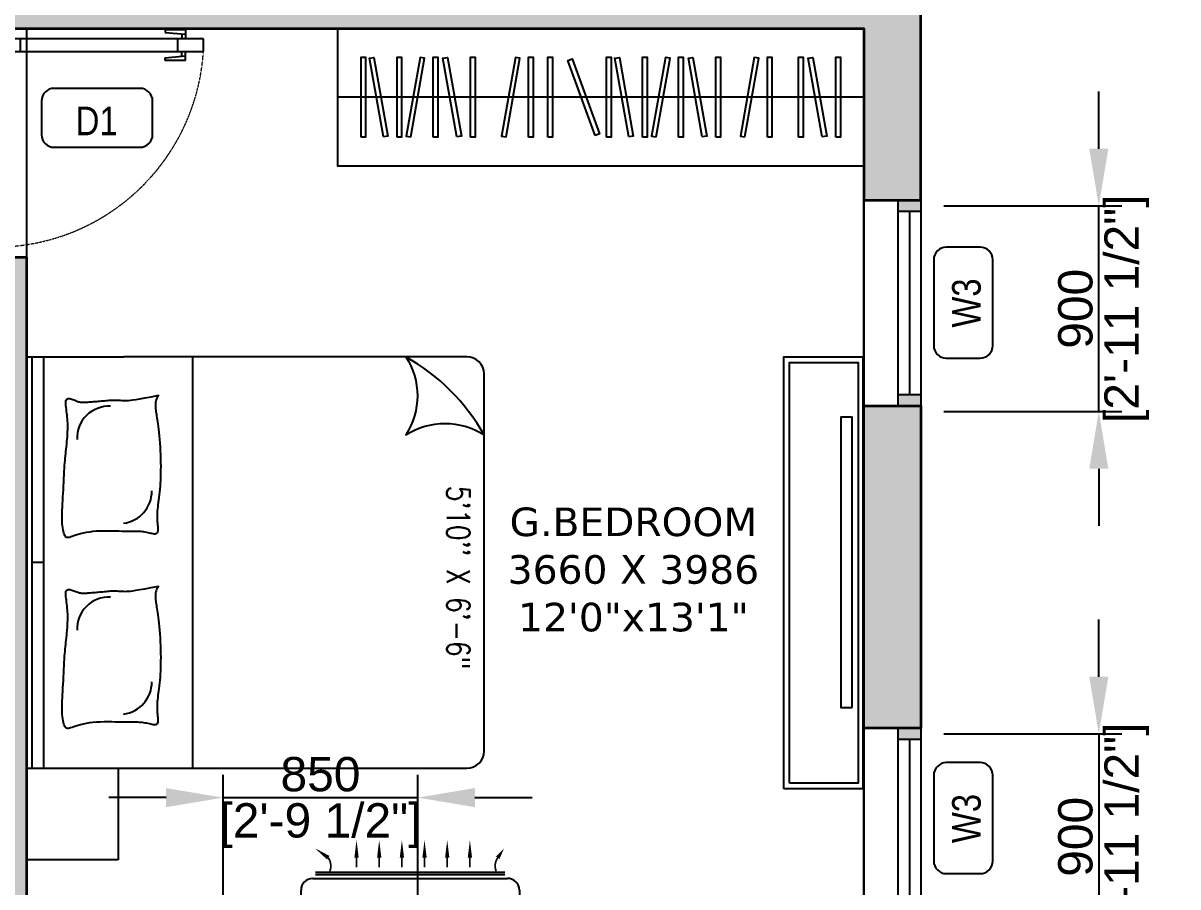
# Model space of a CAD drawing. Header units: millimetres. Extents: x 46985 to 60368, y 184712 to 204375.
# Drawn here: x 55319 to 60368, y 194017 to 197796 of the extents above; entities that cross this region are included whole.
import ezdxf
from ezdxf.enums import TextEntityAlignment as Align

# ---------------------------------------------------------------- set-up
doc = ezdxf.new("R2010")
doc.units = ezdxf.units.MM
doc.linetypes.add('3.5BHK EAST_UN-1$0$DASHED', pattern=[0.75, 0.5, -0.25])
for name, color, linetype in [('A-AC', 252, 'Continuous'), ('A-Bed Furniture', 253, 'Continuous'), ('A-Bed Side Table', 253, 'Continuous'), ('A-Dimensions', 4, 'Continuous'), ('A-Door', 11, 'Continuous'), ('A-Furniture', 8, 'Continuous'), ('A-Hatch', 252, 'Continuous'), ('A-Room Boundary', 44, 'Continuous'), ('A-Text Main', 44, 'Continuous'), ('A-TV', 253, 'Continuous'), ('A-TV Unit', 252, 'Continuous'), ('A-Wardrobe', 253, 'Continuous'), ('A-Window', 4, 'Continuous')]:
    doc.layers.add(name, color=color, linetype=linetype)
doc.layers.add('A-Wall', color=240, linetype='Continuous', lineweight=35)
doc.styles.add('2024-08-29_TOWER-A$0$simplex-0.8', font='simplex.shx', dxfattribs={"width": 0.8})
doc.styles.add('3.5BHK EAST_UN-1$0$grid_text', font='verdana.ttf')
doc.styles.add('3BHK  WEST_UN-2$0$2024-08-30_TOWER-C$0$simplex-0.8', font='simplex.shx', dxfattribs={"width": 0.8})
doc.styles.add('3BHK  WEST_UN-2$0$AMISH', font='arial.ttf')
doc.styles.add('ARIAL', font='ARIALN.TTF')
doc.styles.add('S', font='arial.ttf', dxfattribs={"height": 150})
doc.dimstyles.new('DIMSMALL', dxfattribs={"dimtxt": 150, "dimasz": 250, "dimexe": 100, "dimexo": 100, "dimgap": 25, "dimtad": 1, "dimdec": 0, "dimzin": 0, "dimdsep": 46, "dimtxsty": 'S', "dimcen": 0, "dimdle": 100, "dimclrd": 8, "dimclre": 8, "dimclrt": 256, "dimazin": 0, "dimtfac": 1, "dimtdec": 0, "dimtix": 1, "dimtmove": 0, "dimatfit": 3, "dimldrblk": '12_DatumFilled', "dimfxl": 1, "dimtolj": 1, "dimtzin": 0, "dimlwd": -1, "dimlwe": -1, "dimarcsym": 0})

# ---------------------------------------------------------------- blocks, each defined once
blk = doc.blocks.new('3.5BHK EAST_UN-1$0$Door11')
at = {"layer": 'A-Door'}
for p, q in [((-991.7, 0), (-1050, 0)), ((-1050, 0), (-1050, -65.6)), ((-991.7, -58.3), (-991.7, 0)), ((-58.3, -58.3), (-58.3, 0)), ((-58.3, 0), (0, 0)), ((0, 0), (0, -65.6)), ((-1050, -65.6), (-1003.4, -65.6)), ((-1003.4, -65.6), (-1003.4, -58.3)), ((-1003.4, -58.3), (-991.7, -58.3)), ((-104.9, -65.6), (-104.9, -1021.8)), ((-46.6, -65.6), (-104.9, -65.6)), ((-104.9, -65.6), (-104.9, -65.6)), ((-46.6, -58.3), (-58.3, -58.3)), ((-17.5, -77.3), (-52.5, -77.3)), ((-46.6, -65.6), (-46.6, -58.3)), ((-46.6, -1021.8), (-46.6, -65.6)), ((0, -65.6), (-46.6, -65.6)), ((-35, -94.7), (-35, -59.8)), ((-104.9, -182.2), (-46.6, -182.2)), ((-145.8, -846.8), (-134.1, -846.8)), ((-145.8, -940.1), (-145.8, -846.8)), ((-134.1, -846.8), (-125.5, -940.1)), ((-17.5, -846.8), (-26.1, -940.1)), ((-5.8, -846.8), (-17.5, -846.8)), ((-5.8, -940.1), (-5.8, -846.8)), ((-145.8, -940.1), (-104.9, -940.1)), ((-127.1, -922.6), (-104.9, -922.6)), ((-104.9, -905.1), (-46.6, -905.1)), ((-24.5, -922.6), (-46.6, -922.6)), ((-5.8, -940.1), (-46.6, -940.1)), ((-104.9, -1021.8), (-46.6, -1021.8))]:
    blk.add_line(p, q, dxfattribs=at)
blk.add_circle((-35, -77.3), 11.7, dxfattribs=at)
at = {"layer": 'A-Door', "linetype": '3.5BHK EAST_UN-1$0$DASHED', "lineweight": 0}
blk.add_arc((-43.9, -64.2), 959.5, 180.0822, 266.3506, dxfattribs=at)
blk = doc.blocks.new('3.5BHK EAST_UN-1$0$A$Ceb508b97')
at = {"layer": 'A-Wardrobe', "ltscale": 600}
blk.add_lwpolyline([(100.2, 600), (100.2, 0), (2400.2, 0), (2400.2, 600)], close=True, dxfattribs=at)
for points in [[(202.7, 125), (202.7, 475), (222.7, 475), (222.7, 125), (202.7, 125)], [(300.1, 125.9), (239.3, 470.6), (259, 474.1), (319.7, 129.4), (300.1, 125.9)], [(359.9, 125), (359.9, 475), (379.9, 475), (379.9, 125), (359.9, 125)], [(419.5, 125.9), (480.3, 470.6), (460.6, 474.1), (399.9, 129.4), (419.5, 125.9)], [(517.8, 125), (517.8, 475), (537.8, 475), (537.8, 125), (517.8, 125)], [(621.4, 125.9), (560.6, 470.6), (580.3, 474.1), (641.1, 129.4), (621.4, 125.9)], [(681.2, 125), (681.2, 475), (701.2, 475), (701.2, 125), (681.2, 125)], [(836.6, 125.9), (897.4, 470.6), (877.7, 474.1), (817, 129.4), (836.6, 125.9)], [(934.9, 125), (934.9, 475), (954.9, 475), (954.9, 125), (934.9, 125)], [(1019.4, 125), (1019.4, 475), (1039.4, 475), (1039.4, 125), (1019.4, 125)], [(1226.2, 132.1), (1106.5, 461), (1125.3, 467.9), (1245, 139), (1226.2, 132.1)], [(1275.7, 125), (1275.7, 475), (1295.7, 475), (1295.7, 125), (1275.7, 125)], [(1373, 125.9), (1312.3, 470.6), (1332, 474.1), (1392.7, 129.4), (1373, 125.9)], [(1432.9, 125), (1432.9, 475), (1452.9, 475), (1452.9, 125), (1432.9, 125)], [(1492.5, 125.9), (1553.3, 470.6), (1533.6, 474.1), (1472.8, 129.4), (1492.5, 125.9)], [(1590.8, 125), (1590.8, 475), (1610.8, 475), (1610.8, 125), (1590.8, 125)], [(1694.4, 125.9), (1633.6, 470.6), (1653.3, 474.1), (1714.1, 129.4), (1694.4, 125.9)], [(1754.2, 125), (1754.2, 475), (1774.2, 475), (1774.2, 125), (1754.2, 125)], [(1880.8, 125.9), (1941.5, 470.6), (1921.8, 474.1), (1861.1, 129.4), (1880.8, 125.9)], [(1979, 125), (1979, 475), (1999, 475), (1999, 125), (1979, 125)], [(2114.9, 125), (2114.9, 475), (2134.9, 475), (2134.9, 125), (2114.9, 125)], [(2218.5, 125.9), (2157.7, 470.6), (2177.4, 474.1), (2238.2, 129.4), (2218.5, 125.9)], [(2278.3, 125), (2278.3, 475), (2298.3, 475), (2298.3, 125), (2278.3, 125)], [(2400.2, 300), (100, 300)]]:
    blk.add_lwpolyline(points, dxfattribs=at)
blk = doc.blocks.new('A$C060bb122')
at = {"layer": 'A-Window', "linetype": 'Continuous'}
for points in [[(0, 0), (-100, 0), (-100, -50), (0, -50)], [(-100, -900), (0, -900), (0, -850), (-100, -850)]]:
    blk.add_hatch(color=256, dxfattribs=at).paths.add_polyline_path(points)
for p, q in [((-249.5, 0), (-249.5, -900)), ((-100, 0), (-249.5, 0)), ((-100, -50), (-100, 0)), ((0, 0), (-100, 0)), ((0, 0), (-100, 0)), ((0, 0), (0, -900)), ((0, 0), (0, -50)), ((0, -50), (-100, -50)), ((-100, -850), (-100, -50)), ((-50, -50), (-50, -850)), ((0, -50), (0, -850)), ((-100, -900), (-100, -850)), ((-100, -850), (0, -850)), ((0, -850), (0, -900)), ((-100, -900), (-250, -900)), ((0, -900), (-100, -900)), ((0, -900), (-100, -900))]:
    blk.add_line(p, q, dxfattribs=at)
blk = doc.blocks.new('3BHK  WEST_UN-2$0$2024-08-30_TOWER-C$0$king size bed')
at = {"layer": 'A-Bed Furniture'}
for p, q in [((0.825, 2), (-0.825, 2)), ((-0.9, 1.925), (-0.9, 0.425)), ((0.9, 0), (0.9, 1.925)), ((-0.9, 0.725), (0.9, 0.725)), ((-0.9, 0), (-0.9, 0.425)), ((0.9, 0.075), (-0.9, 0.075)), ((0, 0.075), (0, 0.025)), ((0, 0.075), (0, 0.075))]:
    blk.add_line(p, q, dxfattribs=at)
blk.add_lwpolyline([(-0.9, 1.6586, -0.292894), (-0.5586, 1.6586, -0.292894), (-0.5586, 2, 0.136668)], format="xyb", close=True, dxfattribs=at)
for points in [[(-0.7317, 0.5787), (-0.7264, 0.5744), (-0.7213, 0.571), (-0.7162, 0.5684), (-0.7111, 0.5664), (-0.7061, 0.5651), (-0.7012, 0.5642), (-0.6963, 0.5637), (-0.6914, 0.5635), (-0.6866, 0.5634), (-0.6818, 0.5635), (-0.6768, 0.5638), (-0.6717, 0.5642), (-0.6663, 0.5648), (-0.6607, 0.5656), (-0.6547, 0.5665), (-0.6482, 0.5675), (-0.6412, 0.5687), (-0.6335, 0.5701), (-0.6252, 0.5715), (-0.6161, 0.573), (-0.606, 0.5745), (-0.595, 0.576), (-0.5828, 0.5775), (-0.5695, 0.5789), (-0.5549, 0.5803), (-0.5392, 0.5815), (-0.5227, 0.5827), (-0.5057, 0.5837), (-0.4883, 0.5846), (-0.4708, 0.5853), (-0.4535, 0.5858), (-0.4365, 0.5862), (-0.4202, 0.5864), (-0.4044, 0.5863), (-0.3893, 0.5861), (-0.3746, 0.5857), (-0.3605, 0.5852), (-0.3468, 0.5844), (-0.3335, 0.5835), (-0.3207, 0.5825), (-0.3082, 0.5813), (-0.2962, 0.58), (-0.2845, 0.5786), (-0.2734, 0.5772), (-0.2628, 0.5759), (-0.2528, 0.5746), (-0.2434, 0.5735), (-0.2347, 0.5725), (-0.2266, 0.5718), (-0.2191, 0.5712), (-0.2121, 0.5708), (-0.2053, 0.5707), (-0.1987, 0.5707), (-0.1922, 0.5708), (-0.1856, 0.5712), (-0.1788, 0.5716), (-0.1717, 0.5722), (-0.1644, 0.5728), (-0.1572, 0.5733), (-0.1503, 0.5736), (-0.1438, 0.5737), (-0.138, 0.5733), (-0.1331, 0.5723), (-0.1292, 0.5707), (-0.1265, 0.5684), (-0.125, 0.5655), (-0.1243, 0.5619), (-0.1245, 0.5577), (-0.1252, 0.5531), (-0.1263, 0.5481), (-0.1276, 0.5428), (-0.129, 0.5372), (-0.1303, 0.5313), (-0.1315, 0.5253), (-0.1326, 0.5192), (-0.1336, 0.5129), (-0.1344, 0.5065), (-0.135, 0.5), (-0.1355, 0.4935), (-0.1359, 0.4869), (-0.1361, 0.4802), (-0.1362, 0.4734), (-0.1361, 0.4661), (-0.1361, 0.4583), (-0.136, 0.4496), (-0.136, 0.4399), (-0.1361, 0.4291), (-0.1363, 0.4169), (-0.1366, 0.4031), (-0.137, 0.3881), (-0.1373, 0.3722), (-0.1376, 0.3556), (-0.1376, 0.3388), (-0.1372, 0.322), (-0.1365, 0.3055), (-0.1352, 0.2896), (-0.1333, 0.2747), (-0.1309, 0.2608), (-0.1281, 0.248), (-0.1252, 0.2361), (-0.1221, 0.2253), (-0.1191, 0.2155), (-0.1163, 0.2068), (-0.1137, 0.1992), (-0.1117, 0.1927), (-0.1101, 0.1871), (-0.1093, 0.1824), (-0.1091, 0.1785), (-0.1097, 0.1751), (-0.1113, 0.1723), (-0.1138, 0.1697), (-0.1175, 0.1675), (-0.1222, 0.1653), (-0.1281, 0.1633), (-0.135, 0.1615), (-0.1427, 0.1599), (-0.1514, 0.1585), (-0.1607, 0.1573), (-0.1708, 0.1564), (-0.1814, 0.1559), (-0.1926, 0.1556), (-0.2043, 0.1557), (-0.2165, 0.1559), (-0.2293, 0.1564), (-0.2427, 0.1571), (-0.2567, 0.1578), (-0.2713, 0.1586), (-0.2866, 0.1594), (-0.3025, 0.1602), (-0.3188, 0.1609), (-0.3353, 0.1617), (-0.3517, 0.1624), (-0.3678, 0.1632), (-0.3834, 0.164), (-0.3982, 0.1648), (-0.412, 0.1656), (-0.4246, 0.1665), (-0.4362, 0.1674), (-0.4469, 0.1684), (-0.457, 0.1694), (-0.4668, 0.1704), (-0.4763, 0.1715), (-0.486, 0.1725), (-0.4959, 0.1736), (-0.5062, 0.1747), (-0.517, 0.1757), (-0.5279, 0.1767), (-0.539, 0.1776), (-0.5501, 0.1784), (-0.561, 0.1791), (-0.5717, 0.1796), (-0.5819, 0.18), (-0.5916, 0.1802), (-0.6009, 0.1801), (-0.6099, 0.1799), (-0.6186, 0.1796), (-0.6271, 0.179), (-0.6355, 0.1783), (-0.6439, 0.1774), (-0.6524, 0.1765), (-0.6611, 0.1753), (-0.6697, 0.1742), (-0.6782, 0.1732), (-0.6862, 0.1724), (-0.6937, 0.1719), (-0.7004, 0.1719), (-0.7061, 0.1725), (-0.7107, 0.1738), (-0.714, 0.1758), (-0.7161, 0.1786), (-0.7172, 0.1819), (-0.7174, 0.1857), (-0.7169, 0.1898), (-0.7159, 0.1942), (-0.7145, 0.1987), (-0.7128, 0.2031), (-0.7112, 0.2074), (-0.7095, 0.2117), (-0.7078, 0.2158), (-0.7063, 0.2199), (-0.7048, 0.2239), (-0.7035, 0.228), (-0.7025, 0.2321), (-0.7017, 0.2362), (-0.7011, 0.2403), (-0.7009, 0.2446), (-0.7008, 0.249), (-0.701, 0.2536), (-0.7012, 0.2584), (-0.7016, 0.2634), (-0.7021, 0.2687), (-0.7025, 0.2744), (-0.703, 0.2803), (-0.7035, 0.2866), (-0.7039, 0.2931), (-0.7044, 0.2998), (-0.7049, 0.3066), (-0.7054, 0.3135), (-0.706, 0.3204), (-0.7066, 0.3273), (-0.7073, 0.3341), (-0.708, 0.3409), (-0.7088, 0.3476), (-0.7094, 0.3543), (-0.71, 0.361), (-0.7105, 0.3677), (-0.7108, 0.3745), (-0.7109, 0.3813), (-0.7108, 0.3882), (-0.7105, 0.3952), (-0.7101, 0.4023), (-0.7097, 0.4094), (-0.7093, 0.4165), (-0.7091, 0.4237), (-0.7089, 0.431), (-0.709, 0.4383), (-0.7094, 0.4457), (-0.7103, 0.4542), (-0.7116, 0.4646), (-0.7137, 0.4778), (-0.7166, 0.4949), (-0.7205, 0.5168), (-0.7255, 0.5444), (-0.7317, 0.5787)], [(0.1033, 0.5787), (0.1086, 0.5744), (0.1137, 0.571), (0.1188, 0.5684), (0.1239, 0.5664), (0.1289, 0.5651), (0.1338, 0.5642), (0.1387, 0.5637), (0.1436, 0.5635), (0.1484, 0.5634), (0.1532, 0.5635), (0.1582, 0.5638), (0.1633, 0.5642), (0.1687, 0.5648), (0.1743, 0.5656), (0.1803, 0.5665), (0.1868, 0.5675), (0.1938, 0.5687), (0.2015, 0.5701), (0.2098, 0.5715), (0.2189, 0.573), (0.229, 0.5745), (0.24, 0.576), (0.2522, 0.5775), (0.2655, 0.5789), (0.2801, 0.5803), (0.2958, 0.5815), (0.3123, 0.5827), (0.3293, 0.5837), (0.3467, 0.5846), (0.3642, 0.5853), (0.3815, 0.5858), (0.3985, 0.5862), (0.4148, 0.5864), (0.4306, 0.5863), (0.4457, 0.5861), (0.4604, 0.5857), (0.4745, 0.5852), (0.4882, 0.5844), (0.5015, 0.5835), (0.5143, 0.5825), (0.5268, 0.5813), (0.5388, 0.58), (0.5505, 0.5786), (0.5616, 0.5772), (0.5722, 0.5759), (0.5822, 0.5746), (0.5916, 0.5735), (0.6003, 0.5725), (0.6084, 0.5718), (0.6159, 0.5712), (0.6229, 0.5708), (0.6297, 0.5707), (0.6363, 0.5707), (0.6428, 0.5708), (0.6494, 0.5712), (0.6562, 0.5716), (0.6633, 0.5722), (0.6706, 0.5728), (0.6778, 0.5733), (0.6847, 0.5736), (0.6912, 0.5737), (0.697, 0.5733), (0.7019, 0.5723), (0.7058, 0.5707), (0.7085, 0.5684), (0.71, 0.5655), (0.7107, 0.5619), (0.7105, 0.5577), (0.7098, 0.5531), (0.7087, 0.5481), (0.7074, 0.5428), (0.706, 0.5372), (0.7047, 0.5313), (0.7035, 0.5253), (0.7024, 0.5192), (0.7014, 0.5129), (0.7006, 0.5065), (0.7, 0.5), (0.6995, 0.4935), (0.6991, 0.4869), (0.6989, 0.4802), (0.6988, 0.4734), (0.6989, 0.4661), (0.6989, 0.4583), (0.699, 0.4496), (0.699, 0.4399), (0.6989, 0.4291), (0.6987, 0.4169), (0.6984, 0.4031), (0.698, 0.3881), (0.6977, 0.3722), (0.6974, 0.3556), (0.6974, 0.3388), (0.6978, 0.322), (0.6985, 0.3055), (0.6998, 0.2896), (0.7017, 0.2747), (0.7041, 0.2608), (0.7069, 0.248), (0.7098, 0.2361), (0.7129, 0.2253), (0.7159, 0.2155), (0.7187, 0.2068), (0.7213, 0.1992), (0.7233, 0.1927), (0.7249, 0.1871), (0.7257, 0.1824), (0.7259, 0.1785), (0.7253, 0.1751), (0.7237, 0.1723), (0.7212, 0.1697), (0.7175, 0.1675), (0.7128, 0.1653), (0.7069, 0.1633), (0.7, 0.1615), (0.6923, 0.1599), (0.6836, 0.1585), (0.6743, 0.1573), (0.6642, 0.1564), (0.6536, 0.1559), (0.6424, 0.1556), (0.6307, 0.1557), (0.6185, 0.1559), (0.6057, 0.1564), (0.5923, 0.1571), (0.5783, 0.1578), (0.5637, 0.1586), (0.5484, 0.1594), (0.5325, 0.1602), (0.5162, 0.1609), (0.4997, 0.1617), (0.4833, 0.1624), (0.4672, 0.1632), (0.4516, 0.164), (0.4368, 0.1648), (0.423, 0.1656), (0.4104, 0.1665), (0.3988, 0.1674), (0.3881, 0.1684), (0.378, 0.1694), (0.3682, 0.1704), (0.3587, 0.1715), (0.349, 0.1725), (0.3391, 0.1736), (0.3288, 0.1747), (0.318, 0.1757), (0.3071, 0.1767), (0.296, 0.1776), (0.2849, 0.1784), (0.274, 0.1791), (0.2633, 0.1796), (0.2531, 0.18), (0.2434, 0.1802), (0.2341, 0.1801), (0.2251, 0.1799), (0.2164, 0.1796), (0.2079, 0.179), (0.1995, 0.1783), (0.1911, 0.1774), (0.1826, 0.1765), (0.1739, 0.1753), (0.1653, 0.1742), (0.1568, 0.1732), (0.1488, 0.1724), (0.1413, 0.1719), (0.1346, 0.1719), (0.1289, 0.1725), (0.1243, 0.1738), (0.121, 0.1758), (0.1189, 0.1786), (0.1178, 0.1819), (0.1176, 0.1857), (0.1181, 0.1898), (0.1191, 0.1942), (0.1205, 0.1987), (0.1222, 0.2031), (0.1238, 0.2074), (0.1255, 0.2117), (0.1272, 0.2158), (0.1287, 0.2199), (0.1302, 0.2239), (0.1315, 0.228), (0.1325, 0.2321), (0.1333, 0.2362), (0.1339, 0.2403), (0.1341, 0.2446), (0.1342, 0.249), (0.134, 0.2536), (0.1338, 0.2584), (0.1334, 0.2634), (0.1329, 0.2687), (0.1325, 0.2744), (0.132, 0.2803), (0.1315, 0.2866), (0.1311, 0.2931), (0.1306, 0.2998), (0.1301, 0.3066), (0.1296, 0.3135), (0.129, 0.3204), (0.1284, 0.3273), (0.1277, 0.3341), (0.127, 0.3409), (0.1262, 0.3476), (0.1256, 0.3543), (0.125, 0.361), (0.1245, 0.3677), (0.1242, 0.3745), (0.1241, 0.3813), (0.1242, 0.3882), (0.1245, 0.3952), (0.1249, 0.4023), (0.1253, 0.4094), (0.1257, 0.4165), (0.1259, 0.4237), (0.1261, 0.431), (0.126, 0.4383), (0.1256, 0.4457), (0.1247, 0.4542), (0.1234, 0.4646), (0.1213, 0.4778), (0.1184, 0.4949), (0.1145, 0.5168), (0.1095, 0.5444), (0.1033, 0.5787)], [(0.9, 0.025), (-0.9, 0.025)], [(-0.9, 0), (0.9, 0)]]:
    blk.add_lwpolyline(points, dxfattribs=at)
for centre, radius, start, end in [((-0.825, 1.925), 0.075, 90, 180), ((0.825, 1.925), 0.075, 360, 90), ((-0.3124, 0.406), 0.1418, 7.3413, 90.47), ((0.5226, 0.406), 0.1418, 7.3413, 90.47), ((-0.545, 0.3601), 0.1387, 177.3191, 272.6809), ((0.29, 0.3601), 0.1387, 177.3191, 272.6809)]:
    blk.add_arc(centre, radius, start, end, dxfattribs=at)
at = {"layer": 'A-Bed Furniture', "ltscale": 5, "insert": (-0.3357, 1.9373), "char_height": 0.1, "width": 1.163145, "attachment_point": 1, "style": '3BHK  WEST_UN-2$0$2024-08-30_TOWER-C$0$simplex-0.8'}
blk.add_mtext('5\'10\'\' X 6\'-6"', dxfattribs=at)
blk = doc.blocks.new('2024-08-29_TOWER-A$0$WNTG')
at = {"layer": 'A-Text Main'}
blk.add_lwpolyline([(-187.8, 246.2), (187.8, 246.2, -0.414214), (242.8, 191.2), (242.8, 43.3, -0.414214), (187.8, -11.7), (-187.8, -11.7, -0.414214), (-242.8, 43.3), (-242.8, 191.2, -0.414214)], format="xyb", close=True, dxfattribs=at)
at = {"layer": 'A-Text Main', "style": '2024-08-29_TOWER-A$0$simplex-0.8', "width": 0.8}
blk.add_attdef('WNTG', text='', height=150, dxfattribs=at).set_placement((-1.6, 43), align=Align.CENTER)
blk = doc.blocks.new('A$Cc487e11b')
at = {"layer": 'A-Bed Side Table'}
blk.add_lwpolyline([(400, 400), (0, 400), (0, 0), (400, 0)], close=True, dxfattribs=at)
blk = doc.blocks.new('3BHK  WEST_UN-2$0$WALL MOUNTED SPLIT AC')
at = {"layer": 'A-AC'}
for p, q in [((18067.15, -8077.46), (18073.71, -8077.46)), ((18064.01, -8112.84, 0), (18064, -8079.99, 0)), ((18064.41, -8112.84, 0), (18064.41, -8079.99, 0)), ((18065.12, -8113.34), (18065.11, -8079.5)), ((18075.75, -8079.5), (18075.75, -8113.29)), ((18073.72, -8115.33), (18067.16, -8115.38))]:
    blk.add_line(p, q, dxfattribs=at)
at = {"layer": 'A-AC', "elevation": 0}
for points in [[(18059.86, -8080.11, 0, 0.75, 0), (18061.51, -8081.22, 0.75, 0.75, 0)], [(18058.43, -8086.05, 0, 0.75, 0), (18061.52, -8086.05, 0.75, 0.75, 0)], [(18058.44, -8089.99, 0, 0.75, 0), (18061.52, -8089.99, 0.75, 0.75, 0)], [(18058.44, -8093.93, 0, 0.75, 0), (18061.52, -8093.93, 0.75, 0.75, 0)], [(18058.44, -8097.86, 0, 0.75, 0), (18061.52, -8097.86, 0.75, 0.75, 0)], [(18058.44, -8101.8, 0, 0.75, 0), (18061.52, -8101.8, 0.75, 0.75, 0)], [(18058.44, -8105.74, 0, 0.75, 0), (18061.52, -8105.74, 0.75, 0.75, 0)], [(18059.87, -8112.95, 0, 0.75, 0), (18061.51, -8110.65, 0.75, 0.75, 0)]]:
    blk.add_lwpolyline(points, format="xyseb", dxfattribs=at)
at = {"layer": 'A-AC', "const_width": 0.3, "elevation": 0}
for points in [[(18061.51, -8081.22, 0.246742), (18063.87, -8081.49, -4.761831)], [(18061.51, -8110.65, -0.246742), (18063.87, -8110.38, 4.761831)]]:
    blk.add_lwpolyline(points, format="xyb", dxfattribs=at)
for points in [[(18061.52, -8086.05), (18063.17, -8086.05)], [(18061.52, -8089.99), (18063.17, -8089.99)], [(18061.52, -8093.93), (18063.17, -8093.93)], [(18061.52, -8097.86), (18063.17, -8097.86)], [(18061.52, -8101.8), (18063.17, -8101.8)], [(18061.52, -8105.74), (18063.17, -8105.74)]]:
    blk.add_lwpolyline(points, dxfattribs=at)
at = {"layer": 'A-AC'}
for centre, start, end in [((18067.15, -8079.5), 90.0082, 180.0082), ((18073.71, -8079.5), 0.0078, 90.0078), ((18067.16, -8113.34), 180.0082, 270.0082), ((18073.71, -8113.29), 270.0078, 0.0078)]:
    blk.add_arc(centre, 2.04, start, end, dxfattribs=at)
at = {"layer": 'A-AC', "style": '3BHK  WEST_UN-2$0$AMISH'}
blk.add_attdef('IDU', text='', height=2.4, rotation=90.0082, dxfattribs=at).set_placement((18070, -8096.33, 0), align=Align.MIDDLE_CENTER)
blk = doc.blocks.new('3.5BHK EAST-UN-5$0$2024-08-29_TOWER-A$0$TV FG')
at = {"layer": 'A-TV'}
blk.add_lwpolyline([(-635, -25), (635, -25), (635, -75), (-635, -75)], close=True, dxfattribs=at)
blk = doc.blocks.new('Unit-1')
at = {"layer": 'A-Hatch', "linetype": 'Continuous'}
h = blk.add_hatch(color=256, dxfattribs=at)
h.dxf.hatch_style = 1
h.paths.add_polyline_path([(-7145, 15335.7), (-6895, 15335.7), (-6895, 16800.1), (-8999.8, 16800.1), (-8999.8, 16550.3), (-7145, 16550.1)])
h.paths.add_polyline_path([(-10800, 15796), (-10800, 12295), (-8145, 12295), (-8145, 12045.7), (-10800, 12045.7), (-10800, 10820), (-11050, 10820), (-11050, 15796)])
h.paths.add_polyline_path([(-5470, 12045.7), (-5270, 12045.7), (-5270, 16550.1), (-4400.1, 16550.1), (-4400.1, 16800.1), (-5470, 16800.1)])
h.paths.add_polyline_path([(-250, 16550.1), (-1050.1, 16550.1), (-1050.1, 16800.1), (0, 16800.1), (0, 16550.1), (0, 13495), (-250, 13495)])
h.paths.add_polyline_path([(-4110, 12295), (-4110, 12045.7), (-250, 12045.7), (-250, 11295.1), (0, 11295.1), (0, 12295)])
h.paths.add_polyline_path([(-3910, 8082.6), (-3910, 6370), (-1440, 6370), (-1440, 6420), (-1240, 6420), (-1240, 6370), (0, 6370), (0, 0), (-250, 0), (-250, 6170), (-4110, 6170), (-4110, 11045.7), (-3910, 11045.7)])
h.paths.add_polyline_path([(-250, 10395.1), (0, 10395.1), (0, 8985.1), (-250, 8985.1)])
h.paths.add_polyline_path([(-3740, 4410), (-6535, 4410), (-6535, 4210), (-3940, 4210), (-3940, 250), (-4840, 250), (-4840, 0), (-3240, 0), (-3240, 250), (-3740, 250)])
h.paths.add_polyline_path([(-7535, 4210), (-8145, 4210), (-10800, 4210), (-10800, 3620.1), (-11050, 3620.1), (-11050.1, 4460.1), (-8145, 4460), (-8145, 4410), (-8150, 4410), (-7535, 4410)])
h.paths.add_polyline_path([(-10800.1, 1820.1), (-10800, 250), (-6535, 250), (-6535, 2135), (-6335, 2135), (-6335, 250), (-5590, 250), (-5590, 0), (-10800, 0), (-11050, 0), (-11050, 250), (-11050.1, 1820.1)])
at = {"layer": 'A-Room Boundary', "linetype": 'Continuous'}
blk.add_lwpolyline([(-3910, 8060), (-250, 8060), (-250, 12045.7), (-3910, 12045.7)], close=True, dxfattribs=at)
at = {"layer": 'A-TV Unit', "ltscale": 600}
for points in [[(-599.6, 8720), (-600, 10610), (-253.3, 10610), (-253.3, 8720)], [(-574.6, 8745), (-575, 10585), (-275, 10585), (-274.6, 8745)]]:
    blk.add_lwpolyline(points, close=True, dxfattribs=at)
at = {"layer": 'A-Wall'}
for points in [[(-4110, 12295), (-4110, 12045.7), (-250, 12045.7), (-250, 11295.1), (0, 11295.1), (0, 12295)], [(-250, 10395.1), (0, 10395.1), (0, 8985.1), (-250, 8985.1)]]:
    blk.add_lwpolyline(points, close=True, dxfattribs=at)
blk.add_lwpolyline([(-3910, 8082.6), (-3910, 6370), (-1440, 6370), (-1440, 6420), (-1240, 6420), (-1240, 6370), (0, 6370), (0, 0), (-250, 0), (-250, 6170), (-4110, 6170), (-4110, 11045.7), (-3910, 11045.7), (-3910, 8082.6)], dxfattribs=at)
at = {"layer": 'A-AC'}
ref = blk.add_blockref('3BHK  WEST_UN-2$0$WALL MOUNTED SPLIT AC', (201572.1, 463066.8), dxfattribs=dict(at, xscale=25.17221723757713, yscale=25.17221723757713, zscale=25.17221723757713, rotation=270))
ref.add_attrib('IDU', 'IDU', dxfattribs={"layer": 'A-Furniture', "height": 60.41, "rotation": 180.0082, "style": '3BHK  WEST_UN-2$0$AMISH'}).set_placement((-2323.3, 8216.2, 0), align=Align.MIDDLE_CENTER)
at = {"layer": 'A-Bed Furniture', "ltscale": 600, "xscale": 1000, "yscale": 1000, "zscale": 1000, "rotation": 270}
blk.add_blockref('3BHK  WEST_UN-2$0$2024-08-30_TOWER-C$0$king size bed', (-3910, 9710), dxfattribs=at)
at = {"layer": 'A-Bed Side Table', "linetype": 'Continuous', "xscale": -1, "rotation": 180}
blk.add_blockref('A$Cc487e11b', (-3910, 8810), dxfattribs=at)
at = {"layer": 'A-Door', "xscale": 0.9523809523809337, "yscale": 0.9523809523809337, "zscale": 0.9523809523809337, "rotation": 90}
blk.add_blockref('3.5BHK EAST_UN-1$0$Door11', (-4110, 12045.7), dxfattribs=at)
at = {"layer": 'A-Text Main'}
ref = blk.add_blockref('2024-08-29_TOWER-A$0$WNTG', (-3601.7, 11772.7), dxfattribs=dict(at, xscale=-1, rotation=180))
ref.add_attrib('WNTG', 'D1', dxfattribs={"height": 125, "style": 'ARIAL'}).set_placement((-3603.3, 11579.2), align=Align.CENTER)
ref = blk.add_blockref('2024-08-29_TOWER-A$0$WNTG', (67.7, 10846.9), dxfattribs=dict(at, xscale=-1, rotation=270))
ref.add_attrib('WNTG', 'W3', dxfattribs={"height": 125, "rotation": 90, "style": 'ARIAL'}).set_placement((261.2, 10845.3), align=Align.CENTER)
ref = blk.add_blockref('2024-08-29_TOWER-A$0$WNTG', (67.7, 8591.6), dxfattribs=dict(at, xscale=-1, rotation=270))
ref.add_attrib('WNTG', 'W3', dxfattribs={"height": 125, "rotation": 90, "style": 'ARIAL'}).set_placement((261.2, 8590), align=Align.CENTER)
at = {"layer": 'A-TV', "ltscale": 600, "xscale": -1, "rotation": 270}
blk.add_blockref('3.5BHK EAST-UN-5$0$2024-08-29_TOWER-A$0$TV FG', (-274.9, 9710.5), dxfattribs=at)
at = {"layer": 'A-Wardrobe', "ltscale": 600}
blk.add_blockref('3.5BHK EAST_UN-1$0$A$Ceb508b97', (-2650.2, 11445.7), dxfattribs=at)
at = {"layer": 'A-Window'}
for p in [(0, 11295.1), (0, 8985.1)]:
    blk.add_blockref('A$C060bb122', p, dxfattribs=at)
at = {"layer": 'A-Text Main', "linetype": 'Continuous', "insert": (-1256.9, 9678.5), "char_height": 125, "width": 1102.157, "attachment_point": 5, "style": '3.5BHK EAST_UN-1$0$grid_text'}
blk.add_mtext('G.BEDROOM\\P3660 X 3986\\P12\'0"x13\'1"', dxfattribs=at)
blk = doc.blocks.new('*D47')
at = {"layer": 'A-Dimensions', "color": 8, "transparency": 16777216}
for p, q in [((60022, 194936.4), (60022, 195186.4)), ((59344.4, 194686.4), (60122, 194686.4)), ((60022, 194686.4), (60022, 193786.4)), ((59344.4, 193786.4), (60122, 193786.4)), ((60022, 193536.4), (60022, 193286.4))]:
    blk.add_line(p, q, dxfattribs=at)
for points in [[(59980.4, 194936.4), (60063.7, 194936.4), (60022, 194686.4)], [(59980.4, 193536.4), (60063.7, 193536.4), (60022, 193786.4)]]:
    blk.add_solid(points, dxfattribs=at)
at = {"layer": 'Defpoints', "color": 0, "transparency": 16777216}
for p in [(59244.4, 194686.4), (59244.4, 193786.4), (60022, 193786.4)]:
    blk.add_point(p, dxfattribs=at)
at = {"layer": 'A-Dimensions', "lineweight": 30, "transparency": 16777216, "char_height": 150, "attachment_point": 5, "rotation": 90, "style": 'S'}
for s, insert in [('\\A1;[2\'-11 1/2"]', (60144.1, 194236.4)), ('\\A1;900', (59920.4, 194236.4))]:
    blk.add_mtext(s, dxfattribs=dict(at, insert=insert))
blk = doc.blocks.new('12_DatumFilled')
at = {"color": 8, "linetype": 'ByBlock'}
blk.add_solid([(0, 0.577), (-1, 0), (0, -0.577)], dxfattribs=at)
blk = doc.blocks.new('*D48')
at = {"layer": 'A-Dimensions', "color": 8, "transparency": 16777216}
for p, q in [((60022, 197246.4), (60022, 197496.4)), ((59344.4, 196996.4), (60122, 196996.4)), ((60022, 196096.4), (60022, 196996.4)), ((59344.4, 196096.4), (60122, 196096.4)), ((60022, 195846.4), (60022, 195596.4))]:
    blk.add_line(p, q, dxfattribs=at)
for points in [[(59980.4, 197246.4), (60063.7, 197246.4), (60022, 196996.4)], [(59980.4, 195846.4), (60063.7, 195846.4), (60022, 196096.4)]]:
    blk.add_solid(points, dxfattribs=at)
at = {"layer": 'Defpoints', "color": 0, "transparency": 16777216}
for p in [(59244.4, 196996.4), (60022, 196996.4), (59244.4, 196096.4)]:
    blk.add_point(p, dxfattribs=at)
at = {"layer": 'A-Dimensions', "lineweight": 30, "transparency": 16777216, "char_height": 150, "attachment_point": 5, "rotation": 90, "style": 'S'}
for s, insert in [('\\A1;[2\'-11 1/2"]', (60144.1, 196546.4)), ('\\A1;900', (59920.4, 196546.4))]:
    blk.add_mtext(s, dxfattribs=dict(at, insert=insert))
blk = doc.blocks.new('*D49')
at = {"layer": 'A-Dimensions', "color": 8, "transparency": 16777216}
for p, q in [((56194.4, 193886.4), (56194.4, 194507.8)), ((57044.4, 193886.4), (57044.4, 194507.8)), ((55944.4, 194407.8), (55694.4, 194407.8)), ((56194.4, 194407.8), (57044.4, 194407.8)), ((57294.4, 194407.8), (57544.4, 194407.8))]:
    blk.add_line(p, q, dxfattribs=at)
for points in [[(55944.4, 194449.5), (55944.4, 194366.1), (56194.4, 194407.8)], [(57294.4, 194449.5), (57294.4, 194366.1), (57044.4, 194407.8)]]:
    blk.add_solid(points, dxfattribs=at)
at = {"layer": 'Defpoints', "color": 0, "transparency": 16777216}
for p in [(57044.4, 194407.8), (56194.4, 193786.4), (57044.4, 193786.4)]:
    blk.add_point(p, dxfattribs=at)
at = {"layer": 'A-Dimensions', "lineweight": 30, "transparency": 16777216, "char_height": 150, "attachment_point": 5, "style": 'S'}
for s, insert in [('\\A1;850', (56619.4, 194509.4)), ('\\A1;[2\'-9 1/2"]', (56619.4, 194285.7))]:
    blk.add_mtext(s, dxfattribs=dict(at, insert=insert))

msp = doc.modelspace()

# ---------------------------------------------------------------- block references
at = {"linetype": 'Continuous'}
msp.add_blockref('Unit-1', (59244.4, 185726.4), dxfattribs=at)

# ---------------------------------------------------------------- dimensions: what is measured, and where the dimension line sits
at = {"layer": 'A-Dimensions', "lineweight": 30}
for base, p1, p2, picture, middle in [((60022, 196996.4), (59244.4, 196096.4), (59244.4, 196996.4), '*D48', (60022, 196546.4)), ((60022, 193786.4), (59244.4, 194686.4), (59244.4, 193786.4), '*D47', (60022, 194236.4))]:
    dim = msp.add_linear_dim(base=base, p1=p1, p2=p2, angle=90, dimstyle='DIMSMALL', override={"dimpost": '\\X'}, dxfattribs=at)
    dim.commit()
    dim.dimension.update_dxf_attribs({"geometry": picture, "text_midpoint": middle})
dim = msp.add_linear_dim(base=(57044.4, 194407.8), p1=(56194.4, 193786.4), p2=(57044.4, 193786.4), dimstyle='DIMSMALL', override={"dimpost": '\\X'}, dxfattribs=at)
dim.commit()
dim.dimension.update_dxf_attribs({"geometry": '*D49', "text_midpoint": (56619.4, 194407.8)})

doc.saveas('drawing.dxf')
